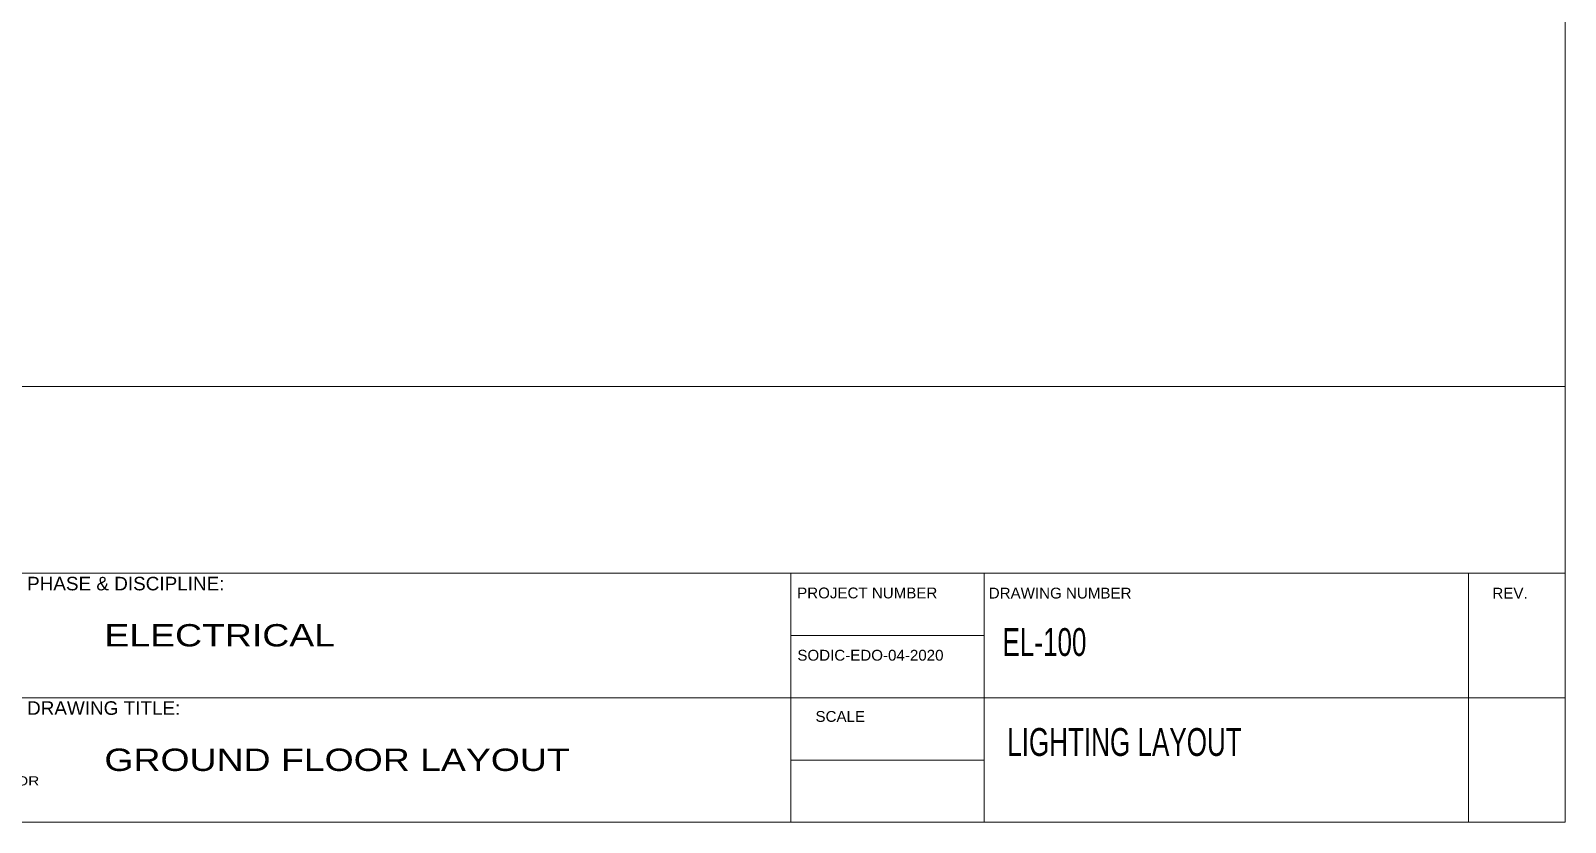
# Model space of a CAD drawing. Header units: inches. Extents: x -12418 to 57169, y -29325 to 19878.
# Drawn here: x 29598 to 57169, y -29325 to -15111 of the extents above; entities that cross this region are included whole.
import ezdxf

# ---------------------------------------------------------------- set-up
doc = ezdxf.new("R2010")
doc.units = ezdxf.units.IN
doc.header["$LTSCALE"] = 25
doc.header["$MEASUREMENT"] = 0
doc.linetypes.add('DASHDOT', pattern=[25.4, 12.7, -6.35, 0, -6.35])
for name, color, linetype, lineweight in [('00-Ground Floor$0$Frame', 252, 'Continuous', 9), ('E-LITE-CLNG-CNDT', 6, 'DASHDOT', 35), ('T-DATA-CLNG-COND', 51, 'DASHDOT', 25)]:
    doc.layers.add(name, color=color, linetype=linetype, lineweight=lineweight)
doc.styles.add('00-Ground Floor$0$MARI3', font='arial.ttf', dxfattribs={"width": 1.2})
doc.styles.add('00-Ground Floor$0$TTLB-A0-JeddahDP$0$swis721', font='swiss.ttf')
doc.styles.add('DC_Elc_Romans', font='elc_romans.shx', dxfattribs={"width": 0.7})

# ---------------------------------------------------------------- blocks, each defined once
blk = doc.blocks.new('00-Ground Floor')
at = {"layer": '00-Ground Floor$0$Frame'}
for p, q in [((57169, -29325, 0), (57169, 19878, 0)), ((57169, -21499, 0), (-12418, -21499, 0)), ((57169, -24853, 0), (-12418, -24853, 0)), ((43252, -24853, 0), (43252, -29325, 0)), ((46731, -24853, 0), (46731, -29325, 0)), ((55430, -24853, 0), (55430, -29325, 0)), ((43252, -25971, 0), (46731, -25971, 0)), ((57169, -27089, 0), (29335, -27089, 0)), ((43252, -28207, 0), (46731, -28207, 0)), ((-12418, -29325, 0), (57169, -29325, 0))]:
    blk.add_line(p, q, dxfattribs=at)
at = {"layer": '00-Ground Floor$0$Frame', "width": 1.2}
for s, height, style, p in [('ELECTRICAL ', 400.79, '00-Ground Floor$0$MARI3', (30922, -26167, 0)), ('GROUND FLOOR LAYOUT', 400.79, '00-Ground Floor$0$MARI3', (30922, -28403, 0)), ('APPROVED FOR DESIGN/CONSTRUCTION RESPONSIBILITY TO REMAIN WITH DESIGNER & CONTRACTOR', 164.62, '00-Ground Floor$0$TTLB-A0-JeddahDP$0$swis721', (15587, -28663, 0))]:
    blk.add_text(s, height=height, dxfattribs=dict(at, style=style)).set_placement(p)
at = {"layer": '00-Ground Floor$0$Frame', "style": '00-Ground Floor$0$TTLB-A0-JeddahDP$0$swis721'}
for s, insert, char_height, width, attachment_point in [('PHASE & DISCIPLINE:', (29533, -24917, 0), 243.01, 5832.34, 1), ('DRAWING NUMBER', (48093, -25211, 0), 194.41, 2499.58, 5), ('REV.', (56176, -25211, 0), 194.4, 3082.18, 5), ('DRAWING TITLE:', (29533, -27152, 0), 243.01, 5832.34, 1)]:
    blk.add_mtext(s, dxfattribs=dict(at, insert=insert, char_height=char_height, width=width, attachment_point=attachment_point))
at = {"layer": '00-Ground Floor$0$Frame', "attachment_point": 8, "style": '00-Ground Floor$0$TTLB-A0-JeddahDP$0$swis721'}
for s, insert, char_height in [(' PROJECT NUMBER', (44590, -25307, 0), 194.41), ('SODIC-EDO-04-2020', (44685, -26425, 0), 194.41), ('SCALE', (44143, -27524, 0), 194.4)]:
    blk.add_mtext(s, dxfattribs=dict(at, insert=insert, char_height=char_height))

msp = doc.modelspace()

# ---------------------------------------------------------------- block references
at = {"layer": 'E-LITE-CLNG-CNDT'}
msp.add_blockref('00-Ground Floor', (0, 0), dxfattribs=at)

# ---------------------------------------------------------------- texts
at = {"layer": 'T-DATA-CLNG-COND', "style": 'DC_Elc_Romans', "width": 0.7}
for s, p in [('EL-100', (47057, -26338, 0)), ('LIGHTING LAYOUT', (47143, -28133, 0))]:
    msp.add_text(s, height=500, dxfattribs=at).set_placement(p)

doc.saveas('drawing.dxf')
